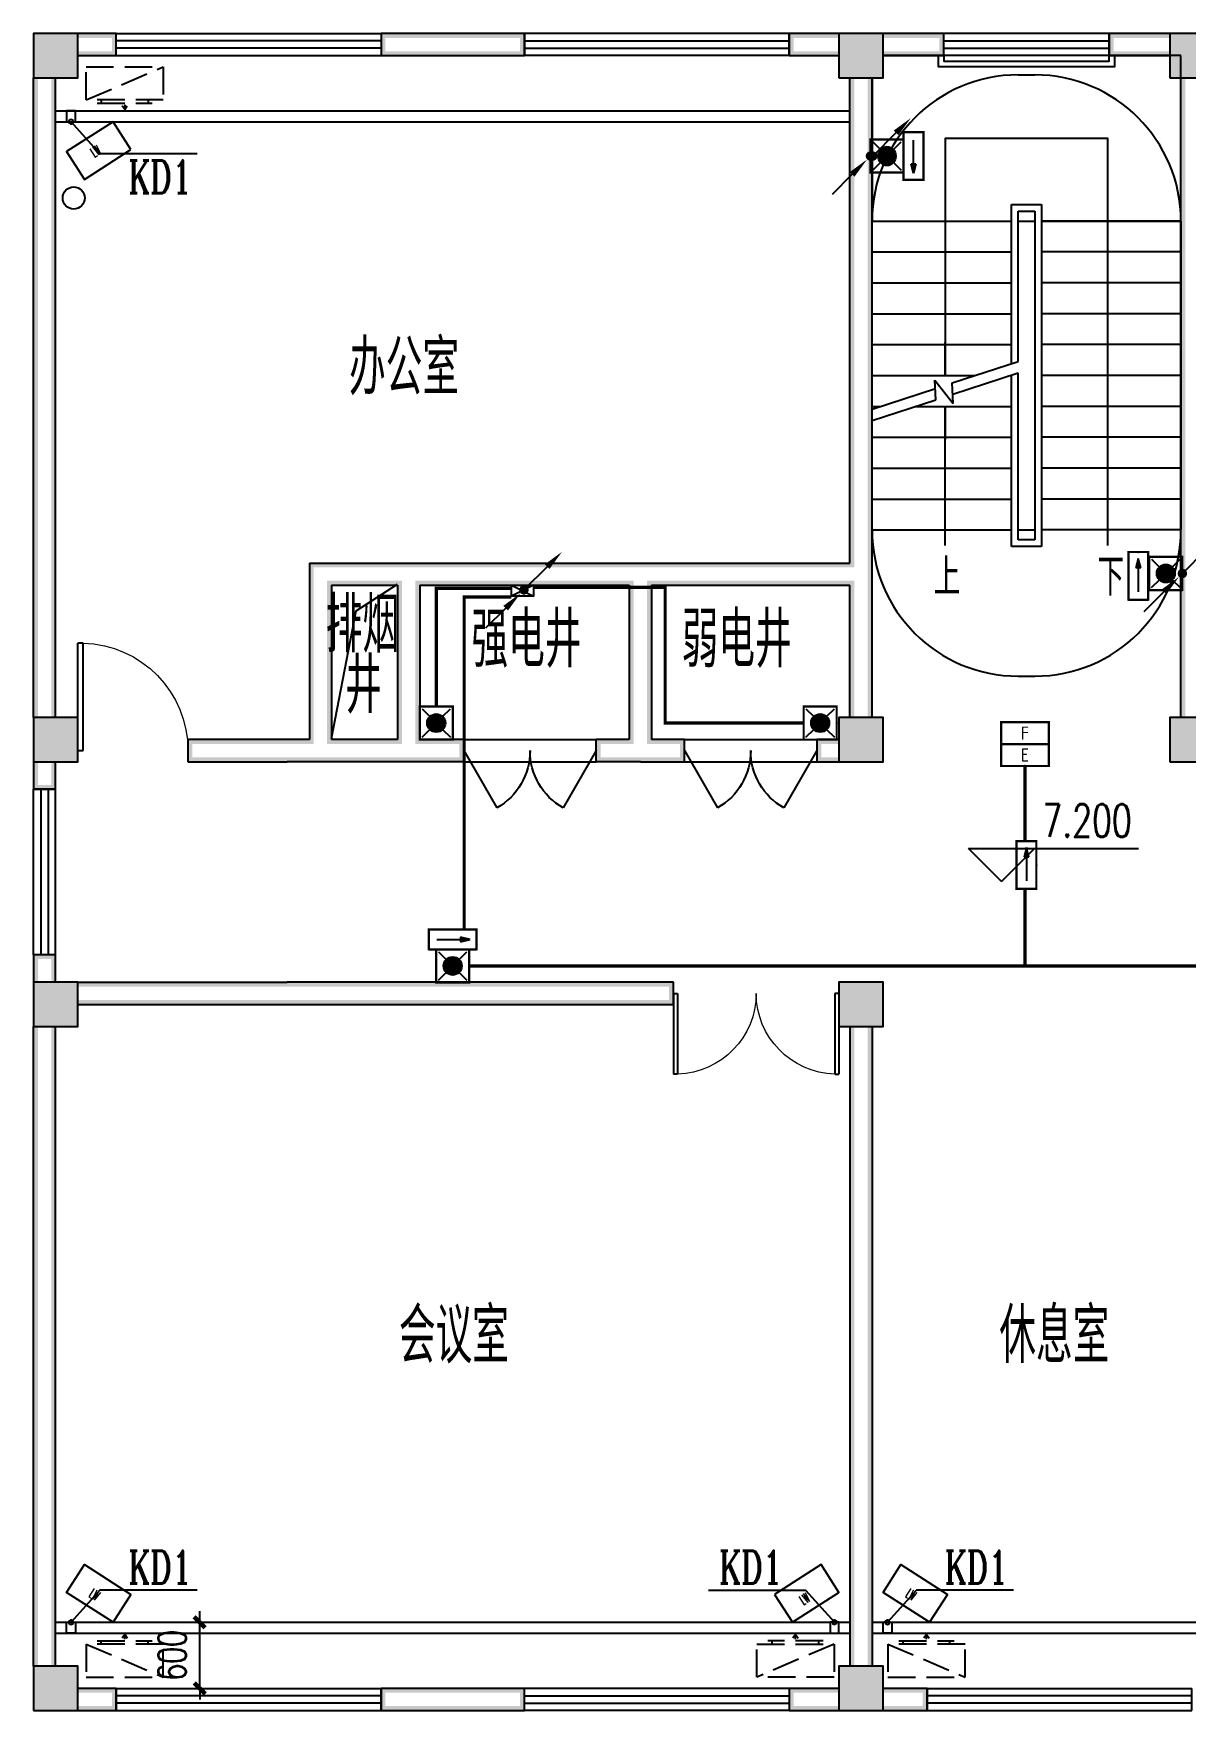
# Model space of a CAD drawing. Extents: x 6250600 to 6678662, y -692028 to -290561.
# Drawn here: x 6420957 to 6431398, y -496688 to -481488 of the extents above; entities that cross this region are included whole.
import ezdxf
from ezdxf.enums import TextEntityAlignment as Align

# ---------------------------------------------------------------- set-up
doc = ezdxf.new("R2010")
doc.units = 0
doc.header["$LTSCALE"] = 1000
doc.header["$MEASUREMENT"] = 0
doc.linetypes.add('DASH', pattern=[0.35, 0.25, -0.1])
doc.layers.get('0').update_dxf_attribs({"linetype": 'CONTINUOUS'})
doc.layers.get('Defpoints').update_dxf_attribs({"linetype": 'CONTINUOUS'})
for name, color, linetype in [('EQUIP-照明', 3, 'CONTINUOUS'), ('LWIRE', 4, 'CONTINUOUS'), ('PUB_HATCH', 8, 'CONTINUOUS'), ('WIRE-照明', 1, 'CONTINUOUS'), ('建筑底图', 251, 'CONTINUOUS')]:
    doc.layers.add(name, color=color, linetype=linetype)
doc.styles.add('_TCH_DIM', font='SIMPLEX', dxfattribs={"bigfont": 'GBCBIG'})
doc.styles.add('_TCH_DIM_T3_T3', font='SIMPLEX', dxfattribs={"width": 0.705882, "bigfont": 'GBCBIG'})
doc.styles.add('_TCH_LABEL', font='COMPLEX', dxfattribs={"bigfont": 'GBCBIG'})
doc.styles.add('_TEL_DIM', font='sceie.shx', dxfattribs={"width": 0.8, "height": 3.5, "bigfont": 'sceic.shx'})
doc.styles.add('DIM_FONT', font='SIMPLEX', dxfattribs={"width": 0.7, "bigfont": 'GBCBIG'})
doc.styles.add('schuco', font='sceie.shx', dxfattribs={"width": 0.7, "bigfont": 'sceic.shx'})
doc.styles.get("Standard").update_dxf_attribs({"font": 'GBENOR', "bigfont": 'GBCBIG'})
doc.dimstyles.new('_TCH_ARCH&&100$TCH&&100', dxfattribs={"dimtxt": 252.875, "dimasz": 100, "dimexe": 250, "dimexo": 300, "dimgap": 122.3125, "dimtad": 1, "dimdec": 0, "dimzin": 0, "dimdsep": 46, "dimtxsty": '_TCH_DIM_T3_T3', "dimblk": 'ARCHTICK', "dimcen": 0.09, "dimclrt": 7, "dimazin": 2, "dimtfac": 1, "dimtdec": 0, "dimtix": 1, "dimtmove": 2, "dimatfit": 3, "dimfxl": 0, "dimtolj": 1, "dimtzin": 0, "dimarcsym": 0})

# ---------------------------------------------------------------- blocks, each defined once
blk = doc.blocks.new('$equip$00002534')
for p, q in [((-0.72, 0.66), (-0.72, 0)), ((0.72, 0.66), (-0.72, 0.66)), ((0.72, 0), (0.72, 0.66)), ((-0.72, 0), (0.72, 0))]:
    blk.add_line(p, q)
at = {"const_width": 0.0667}
blk.add_lwpolyline([(-0.72, 0.66), (-0.72, 0), (0.72, 0), (0.72, 0.66), (-0.72, 0.66), (-0.72, 0)], dxfattribs=at)
for p in [(0, 0.66), (-0.72, 0.33), (0, 0), (0.72, 0.33)]:
    blk.add_point(p)
at = {"color": 7, "style": '_TEL_DIM'}
blk.add_attdef('$TEXT$', text='', height=0.4, dxfattribs=at).set_placement((0, 0.33), align=Align.MIDDLE_CENTER)
at = {"color": 7, "style": '_TEL_DIM', "flags": 1}
blk.add_attdef('A', text='', height=0.00002, dxfattribs=at).set_placement((0, 0), align=Align.MIDDLE_CENTER)
blk = doc.blocks.new('$equip$00002604')
blk.add_hatch(color=256).paths.add_polyline_path([(0.275, 0.5, 1), (-0.274, 0.5, 1)])
for p, q in [((-0.429, 0.929), (-0.194, 0.694)), ((0.194, 0.694), (0.429, 0.929)), ((-0.429, 0.071), (-0.194, 0.306)), ((0.194, 0.306), (0.429, 0.071))]:
    blk.add_line(p, q)
at = {"const_width": 0.0667}
blk.add_lwpolyline([(-0.5, 1), (-0.5, 0), (0.5, 0), (0.5, 1), (-0.5, 1), (-0.5, 0)], dxfattribs=at)
blk.add_lwpolyline([(-0.5, 1), (-0.5, 0), (0.5, 0), (0.5, 1)], close=True)
blk.add_circle((0, 0.5), 0.275)
for p in [(0, 1), (-0.5, 0.5), (0, 0), (0.5, 0.5)]:
    blk.add_point(p)
at = {"color": 7, "style": '_TEL_DIM', "flags": 1}
blk.add_attdef('A', text='', height=0.000025, dxfattribs=at).set_placement((0, 0), align=Align.MIDDLE_CENTER)
blk = doc.blocks.new('$equip$00002541')
blk.add_hatch(color=256).paths.add_polyline_path([(-0.24, 0.372), (-0.528, 0.3), (-0.24, 0.228)])
for p, q in [((-0.72, 0.6), (-0.72, 0)), ((0.72, 0.6), (-0.72, 0.6)), ((0.72, 0), (0.72, 0.6)), ((-0.72, 0), (0.72, 0)), ((-0.24, 0.372), (-0.528, 0.3)), ((-0.528, 0.3), (-0.24, 0.228)), ((-0.24, 0.372), (-0.24, 0.228))]:
    blk.add_line(p, q)
at = {"color": 7}
blk.add_line((-0.48, 0.3), (0.48, 0.3), dxfattribs=at)
at = {"const_width": 0.0667}
blk.add_lwpolyline([(-0.72, 0.6), (-0.72, 0), (0.72, 0), (0.72, 0.6), (-0.72, 0.6), (-0.72, 0)], dxfattribs=at)
for p in [(0, 0.6), (-0.72, 0.3), (0, 0), (0.72, 0.3)]:
    blk.add_point(p)
at = {"color": 7, "style": '_TEL_DIM', "flags": 1}
blk.add_attdef('A', text='', height=0.00002, dxfattribs=at).set_placement((0, 0), align=Align.MIDDLE_CENTER)
blk = doc.blocks.new('$equip$00002540')
blk.add_hatch(color=256).paths.add_polyline_path([(0.24, 0.372), (0.24, 0.228), (0.528, 0.3)])
for p, q in [((-0.72, 0.6), (-0.72, 0)), ((0.72, 0.6), (-0.72, 0.6)), ((0.72, 0), (0.72, 0.6)), ((-0.72, 0), (0.72, 0)), ((0.24, 0.372), (0.24, 0.228)), ((0.528, 0.3), (0.24, 0.372)), ((0.24, 0.228), (0.528, 0.3))]:
    blk.add_line(p, q)
at = {"color": 7}
blk.add_line((-0.48, 0.3), (0.48, 0.3), dxfattribs=at)
at = {"const_width": 0.0667}
blk.add_lwpolyline([(-0.72, 0.6), (-0.72, 0), (0.72, 0), (0.72, 0.6), (-0.72, 0.6), (-0.72, 0)], dxfattribs=at)
for p in [(0, 0.6), (-0.72, 0.3), (0, 0), (0.72, 0.3)]:
    blk.add_point(p)
at = {"color": 7, "style": '_TEL_DIM', "flags": 1}
blk.add_attdef('A', text='', height=0.00002, dxfattribs=at).set_placement((0, 0), align=Align.MIDDLE_CENTER)
blk = doc.blocks.new('$TelecSys$00000081')
for p, q in [((0.104, 0.104), (0.104, 0.104)), ((-0.104, -0.104), (-0.104, -0.104)), ((-1.15, -1.15), (-0.55, -0.55))]:
    blk.add_line(p, q)
at = {"const_width": 0.142}
blk.add_lwpolyline([(0.071, 0, 1), (-0.071, 0, 1)], format="xyb", close=True, dxfattribs=at)
blk.add_solid([(-0.62, -0.48), (-0.48, -0.62), (-0.1, -0.1)])
at = {"width": 0.8, "flags": 9}
blk.add_attdef('A', (0, 0), '', height=0.00002, rotation=180, dxfattribs=at)
blk = doc.blocks.new('$TelecSys$00000079')
for p, q in [((0.7, 0.7), (0, 0)), ((0.104, 0.104), (0.104, 0.104)), ((-0.104, -0.104), (-0.104, -0.104))]:
    blk.add_line(p, q)
at = {"const_width": 0.142}
blk.add_lwpolyline([(-0.071, 0, 1), (0.071, 0, 1)], format="xyb", close=True, dxfattribs=at)
blk.add_solid([(0.63, 0.77), (0.77, 0.63), (1.15, 1.15)])
at = {"width": 0.8, "flags": 9}
blk.add_attdef('A', (0, 0), '', height=0.00002, dxfattribs=at)
blk = doc.blocks.new('A$C2E081725')
at = {"linetype": 'DASH'}
for p, q in [((700, 94), (0, 394)), ((600, 64), (100, 64)), ((138, 94), (138, 64)), ((350, 8), (327, 39)), ((350, 49), (350, 0)), ((350, 8), (373, 39)), ((563, 94), (563, 64))]:
    blk.add_line(p, q, dxfattribs=at)
blk.add_lwpolyline([(0, 394), (0, 94), (700, 94), (700, 394)], close=True, dxfattribs=at)
blk = doc.blocks.new('_ArchTick')
at = {"color": 0, "linetype": 'ByBlock', "const_width": 0.4}
blk.add_lwpolyline([(-0.5, -0.5), (0.5, 0.5)], dxfattribs=at)
blk = doc.blocks.new('*D399')
at = {"layer": 'Defpoints', "color": 0, "transparency": 16777216}
for p in [(6422191, -495888), (6422463, -495888), (6422191, -496488)]:
    blk.add_point(p, dxfattribs=at)
at = {"layer": '建筑底图', "color": 0, "lineweight": -2, "transparency": 16777216}
for p, q in [((6422463, -495888), (6422463, -495788)), ((6422463, -496488), (6422463, -495888)), ((6422491, -495888), (6422713, -495888)), ((6422463, -496488), (6422463, -496588)), ((6422491, -496488), (6422713, -496488))]:
    blk.add_line(p, q, dxfattribs=at)
at = {"layer": '建筑底图', "color": 0, "lineweight": -2, "transparency": 16777216, "xscale": 100, "yscale": 100, "zscale": 100}
for p, rotation in [((6422463, -495888), 270), ((6422463, -496488), 90)]:
    blk.add_blockref('_ArchTick', p, dxfattribs=dict(at, rotation=rotation))
at = {"layer": '建筑底图', "color": 7, "transparency": 16777216, "insert": (6422214, -496188), "char_height": 252.9, "attachment_point": 5, "rotation": 90, "style": '_TCH_DIM_T3_T3'}
blk.add_mtext('\\A1;600', dxfattribs=at)
blk = doc.blocks.new('$TCHSYS$WIN2D')
for p, q in [((-0.5, 0.5), (0.5, 0.5)), ((-0.5, 0.5), (-0.5, -0.5)), ((0.5, 0.5), (0.5, -0.5)), ((0.5, 0.167), (-0.5, 0.167)), ((0.5, -0.167), (-0.5, -0.167)), ((-0.5, -0.5), (0.5, -0.5))]:
    blk.add_line(p, q)
blk = doc.blocks.new('_FZH')
blk.add_lwpolyline([(-0.5, -0.5), (0.5, -0.5), (0.5, 0.5), (-0.5, 0.5)], close=True)
at = {"layer": 'PUB_HATCH'}
blk.add_solid([(-0.5, -0.5), (0.5, -0.5), (-0.5, 0.5), (0.5, 0.5)], dxfattribs=at)
blk = doc.blocks.new('$WINLIB2D$00000001')
at = {"color": 0}
for points in [[(-0.5, 0.5), (-0.5, -0.5)], [(-0.5, 0.5), (0.5, 0.5)], [(0.5, -0.5), (0.5, 0.5)], [(0.5, 0.1667), (-0.5, 0.1667)], [(0.5, -0.1667), (-0.5, -0.1667)], [(-0.5, -0.5), (0.5, -0.5)]]:
    blk.add_lwpolyline(points, dxfattribs=at)
blk = doc.blocks.new('$DorLib2D$00000231')
at = {"color": 0}
for p, q in [((-0.5, 0), (-0.25, 0.433)), ((0.5, 0), (0.25, 0.433))]:
    blk.add_line(p, q, dxfattribs=at)
for centre, start, end in [((-0.5, 0), 0, 60), ((0.5, 0), 120, 180)]:
    blk.add_arc(centre, 0.5, start, end, dxfattribs=at)
blk = doc.blocks.new('$DorLib2D$00000002')
for p, q in [((-0.5, 0), (-0.5, 0.4875)), ((-0.475, 0.4875), (-0.5, 0.4875)), ((-0.475, 0), (-0.475, 0.4875)), ((0.475, 0), (0.475, 0.4875)), ((0.475, 0.4875), (0.5, 0.4875)), ((0.5, 0), (0.5, 0.4875)), ((-0.5, 0), (-0.475, 0)), ((0.5, 0), (0.475, 0))]:
    blk.add_line(p, q)
at = {"lineweight": 13}
for centre, start, end in [((-0.4875, 0), 0, 88.53072), ((0.4875, 0), 91.46928, 180)]:
    blk.add_arc(centre, 0.4875, start, end, dxfattribs=at)
blk = doc.blocks.new('$DorLib2D$00000001')
for p, q in [((0.45, 0.975), (0.5, 0.975)), ((0.45, 0), (0.45, 0.975)), ((0.5, 0), (0.5, 0.975)), ((0.5, 0), (0.45, 0))]:
    blk.add_line(p, q)
at = {"lineweight": 13}
blk.add_arc((0.475, 0), 0.975, 91.4693, 180, dxfattribs=at)

msp = doc.modelspace()

# ---------------------------------------------------------------- hatches: boundary and pattern name
at = {"layer": '建筑底图'}
for points in [[(6421357.2, -481487.6), (6420957.2, -481487.6), (6420997.2, -481527.6), (6421317.2, -481527.6)], [(6420957.2, -481487.6), (6420957.2, -481887.6), (6420997.2, -481847.6), (6420997.2, -481527.6)], [(6421357.2, -481887.6), (6421357.2, -481487.6), (6421317.2, -481527.6), (6421317.2, -481847.6)], [(6421357.2, -481487.6), (6421357.2, -481527.6), (6421667.2, -481527.6), (6421707.2, -481487.6)], [(6421707.2, -481687.6), (6421707.2, -481487.6), (6421667.2, -481527.6), (6421667.2, -481647.6)], [(6425407.2, -481487.6), (6424107.2, -481487.6), (6424147.2, -481527.6), (6425367.2, -481527.6)], [(6424107.2, -481487.6), (6424107.2, -481687.6), (6424147.2, -481647.6), (6424147.2, -481527.6)], [(6425407.2, -481687.6), (6425407.2, -481487.6), (6425367.2, -481527.6), (6425367.2, -481647.6)], [(6428257.2, -481527.6), (6428257.2, -481487.6), (6427807.2, -481487.6), (6427847.2, -481527.6)], [(6427807.2, -481487.6), (6427807.2, -481687.6), (6427847.2, -481647.6), (6427847.2, -481527.6)], [(6428657.2, -481487.6), (6428257.2, -481487.6), (6428297.2, -481527.6), (6428617.2, -481527.6)], [(6428257.2, -481487.6), (6428257.2, -481887.6), (6428297.2, -481847.6), (6428297.2, -481527.6)], [(6428657.2, -481887.6), (6428657.2, -481487.6), (6428617.2, -481527.6), (6428617.2, -481847.6)], [(6428657.2, -481487.6), (6428657.2, -481527.6), (6429167.2, -481527.6), (6429207.2, -481487.6)], [(6429207.2, -481687.6), (6429207.2, -481487.6), (6429167.2, -481527.6), (6429167.2, -481647.6)], [(6431257.2, -481527.6), (6431257.2, -481487.6), (6430707.2, -481487.6), (6430747.2, -481527.6)], [(6430707.2, -481487.6), (6430707.2, -481687.6), (6430747.2, -481647.6), (6430747.2, -481527.6)], [(6431657.2, -481487.6), (6431257.2, -481487.6), (6431297.2, -481527.6), (6431617.2, -481527.6)], [(6431257.2, -481487.6), (6431257.2, -481887.6), (6431297.2, -481847.6), (6431297.2, -481527.6)], [(6421357.2, -481647.6), (6421357.2, -481687.6), (6421707.2, -481687.6), (6421667.2, -481647.6)], [(6424107.2, -481687.6), (6425407.2, -481687.6), (6425367.2, -481647.6), (6424147.2, -481647.6)], [(6428257.2, -481687.6), (6428257.2, -481647.6), (6427847.2, -481647.6), (6427807.2, -481687.6)], [(6428657.2, -481647.6), (6428657.2, -481687.6), (6429207.2, -481687.6), (6429167.2, -481647.6)], [(6431257.2, -481687.6), (6431257.2, -481647.6), (6430747.2, -481647.6), (6430707.2, -481687.6)], [(6420957.2, -481887.6), (6421357.2, -481887.6), (6421317.2, -481847.6), (6420997.2, -481847.6)], [(6420997.2, -481887.6), (6420957.2, -481887.6), (6420957.2, -487687.6), (6420997.2, -487687.6)], [(6421157.2, -481887.6), (6421117.2, -481887.6), (6421117.2, -487687.6), (6421157.2, -487687.6)], [(6428257.2, -481887.6), (6428657.2, -481887.6), (6428617.2, -481847.6), (6428297.2, -481847.6)], [(6428397.2, -481887.6), (6428357.2, -481887.6), (6428357.2, -486287.5), (6428397.2, -486327.5)], [(6428557.2, -481887.6), (6428517.2, -481887.6), (6428517.2, -486387.5), (6428557.2, -486387.5)], [(6431257.2, -481887.6), (6431657.2, -481887.6), (6431617.2, -481847.6), (6431297.2, -481847.6)], [(6431397.2, -481887.6), (6431357.2, -481887.6), (6431357.2, -485287.6), (6431397.2, -485287.6)], [(6431357.2, -487687.6), (6431397.2, -487687.6), (6431397.2, -485287.6), (6431357.2, -485287.6)], [(6423457.2, -486287.5), (6423457.2, -487887.6), (6423497.2, -487927.6), (6423497.2, -486327.5)], [(6423457.2, -486287.5), (6424357.2, -486287.5), (6424357.2, -486327.5), (6423497.2, -486327.5)], [(6424357.2, -486287.5), (6426457.2, -486287.5), (6426457.2, -486327.5), (6424357.2, -486327.5)], [(6426457.2, -486287.5), (6428357.2, -486287.5), (6428397.2, -486327.5), (6426457.2, -486327.5)], [(6428517.2, -487687.6), (6428557.2, -487687.6), (6428557.2, -486387.5), (6428517.2, -486387.5)], [(6423657.2, -486487.5), (6423657.2, -487887.6), (6423617.2, -487927.6), (6423617.2, -486447.5)], [(6423657.2, -486487.5), (6424257.2, -486487.5), (6424297.2, -486447.5), (6423617.2, -486447.5)], [(6424257.2, -486487.5), (6424257.2, -487887.6), (6424297.2, -487927.6), (6424297.2, -486447.5)], [(6424457.2, -486487.5), (6426357.2, -486487.5), (6426397.2, -486447.5), (6424417.2, -486447.5)], [(6424457.2, -486487.5), (6424457.2, -487887.6), (6424417.2, -487927.6), (6424417.2, -486447.5)], [(6426357.2, -486487.5), (6426357.2, -487887.6), (6426397.2, -487927.6), (6426397.2, -486447.5)], [(6426557.2, -486487.5), (6428357.2, -486487.5), (6428397.2, -486447.5), (6426517.2, -486447.5)], [(6426557.2, -486487.5), (6426557.2, -487887.6), (6426517.2, -487927.6), (6426517.2, -486447.5)], [(6428357.2, -487687.6), (6428397.2, -487687.6), (6428397.2, -486447.5), (6428357.2, -486487.5)], [(6421357.2, -487687.6), (6420957.2, -487687.6), (6420997.2, -487727.6), (6421317.2, -487727.6)], [(6420957.2, -487687.6), (6420957.2, -488087.6), (6420997.2, -488047.6), (6420997.2, -487727.6)], [(6421357.2, -488087.6), (6421357.2, -487687.6), (6421317.2, -487727.6), (6421317.2, -488047.6)], [(6428657.2, -487687.6), (6428257.2, -487687.6), (6428297.2, -487727.6), (6428617.2, -487727.6)], [(6428257.2, -487687.6), (6428257.2, -488087.6), (6428297.2, -488047.6), (6428297.2, -487727.6)], [(6428657.2, -488087.6), (6428657.2, -487687.6), (6428617.2, -487727.6), (6428617.2, -488047.6)], [(6431657.2, -487687.6), (6431257.2, -487687.6), (6431297.2, -487727.6), (6431617.2, -487727.6)], [(6431257.2, -487687.6), (6431257.2, -488087.6), (6431297.2, -488047.6), (6431297.2, -487727.6)], [(6423257.2, -487887.6), (6422357.2, -487887.6), (6422397.2, -487927.6), (6423257.2, -487927.6)], [(6422357.2, -487887.6), (6422357.2, -488087.6), (6422397.2, -488047.6), (6422397.2, -487927.6)], [(6423457.2, -487887.6), (6423257.2, -487887.6), (6423257.2, -487927.6), (6423497.2, -487927.6)], [(6424257.2, -487887.6), (6423657.2, -487887.6), (6423617.2, -487927.6), (6424297.2, -487927.6)], [(6424857.3, -487887.6), (6424457.2, -487887.6), (6424417.2, -487927.6), (6424857.3, -487927.6)], [(6424857.3, -488087.6), (6424857.3, -487887.6), (6424817.3, -487887.6), (6424817.3, -488087.6)], [(6426357.2, -487887.6), (6426057.3, -487887.6), (6426057.3, -487927.6), (6426397.2, -487927.6)], [(6426057.3, -488087.6), (6426057.3, -487887.6), (6426097.3, -487887.6), (6426097.3, -488087.6)], [(6426857.3, -487887.6), (6426557.2, -487887.6), (6426517.2, -487927.6), (6426817.3, -487927.6)], [(6426857.3, -488087.6), (6426857.3, -487887.6), (6426817.3, -487927.6), (6426817.3, -488047.6)], [(6428257.2, -487927.6), (6428257.2, -487887.6), (6428057.3, -487887.6), (6428097.3, -487927.6)], [(6428057.3, -487887.6), (6428057.3, -488087.6), (6428097.3, -488047.6), (6428097.3, -487927.6)], [(6420957.2, -488087.6), (6421357.2, -488087.6), (6421317.2, -488047.6), (6420997.2, -488047.6)], [(6422357.2, -488087.6), (6423257.2, -488087.6), (6423257.2, -488047.6), (6422397.2, -488047.6)], [(6423557.2, -488087.6), (6423257.2, -488087.6), (6423257.2, -488047.6), (6423557.2, -488047.6)], [(6424357.2, -488087.6), (6423557.2, -488087.6), (6423557.2, -488047.6), (6424357.2, -488047.6)], [(6424857.3, -488087.6), (6424357.2, -488087.6), (6424357.2, -488047.6), (6424857.3, -488047.6)], [(6426457.2, -488087.6), (6426057.3, -488087.6), (6426057.3, -488047.6), (6426457.2, -488047.6)], [(6426457.2, -488087.6), (6426857.3, -488087.6), (6426817.3, -488047.6), (6426457.2, -488047.6)], [(6428257.2, -488087.6), (6428257.2, -488047.6), (6428097.3, -488047.6), (6428057.3, -488087.6)], [(6428257.2, -488087.6), (6428657.2, -488087.6), (6428617.2, -488047.6), (6428297.2, -488047.6)], [(6431257.2, -488087.6), (6431657.2, -488087.6), (6431617.2, -488047.6), (6431297.2, -488047.6)], [(6420997.2, -488087.6), (6420957.2, -488087.6), (6420957.2, -488337.6), (6420997.2, -488297.6)], [(6421157.2, -488087.6), (6421117.2, -488087.6), (6421117.2, -488297.6), (6421157.2, -488337.6)], [(6420957.2, -488337.6), (6421157.2, -488337.6), (6421117.2, -488297.6), (6420997.2, -488297.6)], [(6421157.2, -489837.6), (6420957.2, -489837.6), (6420997.2, -489877.6), (6421117.2, -489877.6)], [(6420957.2, -490087.6), (6420997.2, -490087.6), (6420997.2, -489877.6), (6420957.2, -489837.6)], [(6421117.2, -490087.6), (6421157.2, -490087.6), (6421157.2, -489837.6), (6421117.2, -489877.6)], [(6421357.2, -490087.6), (6420957.2, -490087.6), (6420997.2, -490127.6), (6421317.2, -490127.6)], [(6420957.2, -490087.6), (6420957.2, -490487.6), (6420997.2, -490447.6), (6420997.2, -490127.6)], [(6421357.2, -490487.6), (6421357.2, -490087.6), (6421317.2, -490127.6), (6421317.2, -490447.6)], [(6421357.2, -490087.6), (6421357.2, -490127.6), (6423257.2, -490127.6), (6423257.2, -490087.6)], [(6426757.2, -490087.6), (6423257.2, -490087.6), (6423257.2, -490127.6), (6426717.2, -490127.6)], [(6426757.2, -490287.6), (6426757.2, -490087.6), (6426717.2, -490127.6), (6426717.2, -490247.6)], [(6428657.2, -490087.6), (6428257.2, -490087.6), (6428297.2, -490127.6), (6428617.2, -490127.6)], [(6428257.2, -490087.6), (6428257.2, -490487.6), (6428297.2, -490447.6), (6428297.2, -490127.6)], [(6428657.2, -490487.6), (6428657.2, -490087.6), (6428617.2, -490127.6), (6428617.2, -490447.6)], [(6421357.2, -490247.6), (6421357.2, -490287.6), (6423257.2, -490287.6), (6423257.2, -490247.6)], [(6423257.2, -490287.6), (6426757.2, -490287.6), (6426717.2, -490247.6), (6423257.2, -490247.6)], [(6420957.2, -490487.6), (6421357.2, -490487.6), (6421317.2, -490447.6), (6420997.2, -490447.6)], [(6420997.2, -490487.6), (6420957.2, -490487.6), (6420957.2, -496287.6), (6420997.2, -496287.6)], [(6421157.2, -490487.6), (6421117.2, -490487.6), (6421117.2, -496287.6), (6421157.2, -496287.6)], [(6428257.2, -490487.6), (6428657.2, -490487.6), (6428617.2, -490447.6), (6428297.2, -490447.6)], [(6428357.2, -496287.6), (6428397.2, -496287.6), (6428397.2, -490487.6), (6428357.2, -490487.6)], [(6428517.2, -496287.6), (6428557.2, -496287.6), (6428557.2, -490487.6), (6428517.2, -490487.6)], [(6421357.2, -496287.6), (6420957.2, -496287.6), (6420997.2, -496327.6), (6421317.2, -496327.6)], [(6420957.2, -496287.6), (6420957.2, -496687.6), (6420997.2, -496647.6), (6420997.2, -496327.6)], [(6421357.2, -496687.6), (6421357.2, -496287.6), (6421317.2, -496327.6), (6421317.2, -496647.6)], [(6428657.2, -496287.6), (6428257.2, -496287.6), (6428297.2, -496327.6), (6428617.2, -496327.6)], [(6428257.2, -496287.6), (6428257.2, -496687.6), (6428297.2, -496647.6), (6428297.2, -496327.6)], [(6428657.2, -496687.6), (6428657.2, -496287.6), (6428617.2, -496327.6), (6428617.2, -496647.6)], [(6421357.2, -496487.6), (6421357.2, -496527.6), (6421667.2, -496527.6), (6421707.2, -496487.6)], [(6421707.2, -496687.6), (6421707.2, -496487.6), (6421667.2, -496527.6), (6421667.2, -496647.6)], [(6424757.2, -496487.6), (6424107.2, -496487.6), (6424147.2, -496527.6), (6424757.2, -496527.6)], [(6424107.2, -496487.6), (6424107.2, -496687.6), (6424147.2, -496647.6), (6424147.2, -496527.6)], [(6425407.2, -496487.6), (6424757.2, -496487.6), (6424757.2, -496527.6), (6425367.2, -496527.6)], [(6425407.2, -496687.6), (6425407.2, -496487.6), (6425367.2, -496527.6), (6425367.2, -496647.6)], [(6428257.2, -496527.6), (6428257.2, -496487.6), (6427807.2, -496487.6), (6427847.2, -496527.6)], [(6427807.2, -496487.6), (6427807.2, -496687.6), (6427847.2, -496647.6), (6427847.2, -496527.6)], [(6428657.2, -496487.6), (6428657.2, -496527.6), (6429017.2, -496527.6), (6429057.2, -496487.6)], [(6429057.2, -496687.6), (6429057.2, -496487.6), (6429017.2, -496527.6), (6429017.2, -496647.6)], [(6420957.2, -496687.6), (6421357.2, -496687.6), (6421317.2, -496647.6), (6420997.2, -496647.6)], [(6421357.2, -496647.6), (6421357.2, -496687.6), (6421707.2, -496687.6), (6421667.2, -496647.6)], [(6424107.2, -496687.6), (6424757.2, -496687.6), (6424757.2, -496647.6), (6424147.2, -496647.6)], [(6424757.2, -496687.6), (6425407.2, -496687.6), (6425367.2, -496647.6), (6424757.2, -496647.6)], [(6428257.2, -496687.6), (6428257.2, -496647.6), (6427847.2, -496647.6), (6427807.2, -496687.6)], [(6428257.2, -496687.6), (6428657.2, -496687.6), (6428617.2, -496647.6), (6428297.2, -496647.6)], [(6428657.2, -496647.6), (6428657.2, -496687.6), (6429057.2, -496687.6), (6429017.2, -496647.6)]]:
    msp.add_hatch(color=256, dxfattribs=at).paths.add_polyline_path(points)

# ---------------------------------------------------------------- linework, layer by layer
at = {"color": 2}
for p, q in [((6425288.3, -486487.5), (6425488.3, -486587.5)), ((6425488.3, -486487.5), (6425288.3, -486587.5))]:
    msp.add_line(p, q, dxfattribs=at)
msp.add_lwpolyline([(6425288.3, -486587.5), (6425288.3, -486487.5), (6425488.3, -486487.5), (6425488.3, -486587.5)], close=True, dxfattribs=at)
at = {"layer": 'WIRE-照明', "color": 1, "linetype": 'DASH', "const_width": 30}
for points in [[(6425288.3, -486516.1), (6424607.2, -486516.1), (6424607.2, -487587.6)], [(6427937.2, -487737.6), (6426682.2, -487737.6), (6426682.2, -486506.8), (6425488.3, -486506.8)], [(6425288.3, -486594.8), (6424860.3, -486594.8), (6424860.3, -489608.9)], [(6429943.3, -488808.8), (6429943.3, -488126.4)], [(6429943.3, -489938.9), (6429943.3, -489240.8)], [(6424906.4, -489938.9), (6433965.4, -489938.9)]]:
    msp.add_lwpolyline(points, dxfattribs=at)
at = {"layer": '建筑底图'}
for p, q in [((6421707.2, -481487.6), (6421357.2, -481487.6)), ((6421707.2, -481687.6), (6421707.2, -481487.6)), ((6425407.2, -481487.6), (6424107.2, -481487.6)), ((6424107.2, -481487.6), (6424107.2, -481687.6)), ((6425407.2, -481687.6), (6425407.2, -481487.6)), ((6428257.2, -481487.6), (6427807.2, -481487.6)), ((6427807.2, -481487.6), (6427807.2, -481687.6)), ((6429207.2, -481487.6), (6428657.2, -481487.6)), ((6429207.2, -481687.6), (6429207.2, -481487.6)), ((6431257.2, -481487.6), (6430707.2, -481487.6)), ((6430707.2, -481487.6), (6430707.2, -481687.6)), ((6421357.2, -481687.6), (6421707.2, -481687.6)), ((6424107.2, -481687.6), (6425407.2, -481687.6)), ((6427807.2, -481687.6), (6428257.2, -481687.6)), ((6431357.2, -481687.6), (6428657.2, -481687.6)), ((6428657.2, -481687.6), (6429207.2, -481687.6)), ((6431257.2, -481687.6), (6428657.2, -481687.6)), ((6430707.2, -481687.6), (6431257.2, -481687.6)), ((6431357.2, -483087.6), (6431357.2, -481687.6)), ((6420957.2, -487687.6), (6420957.2, -481887.6)), ((6421157.2, -487687.6), (6421157.2, -481887.6)), ((6428357.2, -486287.5), (6428357.2, -481887.6)), ((6428557.2, -481887.6), (6428557.2, -483087.6)), ((6428557.2, -486387.5), (6428557.2, -481887.6)), ((6428557.2, -481887.6), (6428557.2, -483187.6)), ((6429882.2, -481862.6), (6430032.2, -481862.6)), ((6431357.2, -485287.6), (6431357.2, -481887.6)), ((6431357.2, -483187.6), (6431357.2, -481887.6)), ((6421157.2, -482187.6), (6428357.2, -482187.6)), ((6421157.2, -482187.6), (6428357.2, -482187.6)), ((6421157.2, -482287.6), (6428357.2, -482287.6)), ((6421157.2, -482287.6), (6428357.2, -482287.6)), ((6429822.2, -484478.7), (6429822.2, -483037.6)), ((6429822.2, -483037.6), (6430092.2, -483037.6)), ((6430092.2, -483037.6), (6430092.2, -486137.6)), ((6428557.2, -484890.9), (6428557.2, -483187.6)), ((6428557.2, -483187.6), (6429822.2, -483187.6)), ((6428557.2, -483187.6), (6429822.2, -483187.6)), ((6429882.2, -484459.1), (6429882.2, -483097.6)), ((6429882.2, -483097.6), (6430032.2, -483097.6)), ((6429882.2, -484459.1), (6429882.2, -483187.6)), ((6429882.2, -483187.6), (6430032.2, -483187.6)), ((6430032.2, -483097.6), (6430032.2, -486077.6)), ((6430032.2, -483187.6), (6430032.2, -485987.6)), ((6431357.2, -483187.6), (6430092.2, -483187.6)), ((6430092.2, -483187.6), (6431357.2, -483187.6)), ((6431357.2, -483187.6), (6431357.2, -485987.6)), ((6428557.2, -483467.6), (6429822.2, -483467.6)), ((6431357.2, -483467.6), (6430092.2, -483467.6)), ((6428557.2, -483747.6), (6429822.2, -483747.6)), ((6431357.2, -483747.6), (6430092.2, -483747.6)), ((6428557.2, -484027.6), (6429822.2, -484027.6)), ((6431357.2, -484027.6), (6430092.2, -484027.6)), ((6428557.2, -484307.6), (6429822.2, -484307.6)), ((6431357.2, -484307.6), (6430092.2, -484307.6)), ((6429283.4, -484654.3), (6429882.2, -484459.1)), ((6429288.9, -484757.6), (6429882.2, -484564.3)), ((6429882.2, -485987.6), (6429882.2, -484564.3)), ((6429882.2, -486077.6), (6429882.2, -484564.3)), ((6428557.2, -484587.6), (6429487.9, -484587.6)), ((6428557.2, -484890.9), (6429131.5, -484703.7)), ((6428557.2, -485427.6), (6428557.2, -484705)), ((6429137, -484807.1), (6429127.5, -484628.9)), ((6429127.5, -484628.9), (6429293.3, -484840.8)), ((6429293.3, -484840.8), (6429283.4, -484654.3)), ((6429810.6, -484587.6), (6429822.2, -484587.6)), ((6429822.2, -486137.6), (6429822.2, -484583.8)), ((6431357.2, -484587.6), (6430092.2, -484587.6)), ((6428557.2, -484996.1), (6429137, -484807.1)), ((6428557.2, -484867.6), (6428628.7, -484867.6)), ((6428951.5, -484867.6), (6429822.2, -484867.6)), ((6431357.2, -484867.6), (6430092.2, -484867.6)), ((6428557.2, -485987.6), (6428557.2, -484996.1)), ((6428557.2, -485147.6), (6429822.2, -485147.6)), ((6431357.2, -485147.6), (6430092.2, -485147.6)), ((6431357.2, -487687.6), (6431357.2, -485287.6)), ((6428557.2, -485427.6), (6429822.2, -485427.6)), ((6431357.2, -485427.6), (6430092.2, -485427.6)), ((6428557.2, -485707.6), (6429822.2, -485707.6)), ((6431357.2, -485707.6), (6430092.2, -485707.6)), ((6428557.2, -485987.6), (6429822.2, -485987.6)), ((6429882.2, -485987.6), (6430032.2, -485987.6)), ((6430032.2, -486077.6), (6429882.2, -486077.6)), ((6431357.2, -485987.6), (6430092.2, -485987.6)), ((6430092.2, -486137.6), (6429822.2, -486137.6)), ((6423457.2, -486287.5), (6423457.2, -487887.6)), ((6423457.2, -486287.5), (6424357.2, -486287.5)), ((6424357.2, -486287.5), (6426457.2, -486287.5)), ((6426457.2, -486287.5), (6428357.2, -486287.5)), ((6428557.2, -487687.6), (6428557.2, -486387.5)), ((6423657.2, -486487.5), (6423657.2, -487887.6)), ((6423657.2, -486487.5), (6424257.2, -486487.5)), ((6424257.2, -486487.5), (6424257.2, -487887.6)), ((6424457.2, -486487.5), (6426357.2, -486487.5)), ((6424457.2, -486487.5), (6424457.2, -487887.6)), ((6426357.2, -486487.5), (6426357.2, -487887.6)), ((6426557.2, -486487.5), (6428357.2, -486487.5)), ((6426557.2, -486487.5), (6426557.2, -487887.6)), ((6428357.2, -487687.6), (6428357.2, -486487.5)), ((6429882.2, -487312.6), (6430032.2, -487312.6)), ((6423257.2, -487887.6), (6422357.2, -487887.6)), ((6422357.2, -487887.6), (6422357.2, -488087.6)), ((6423457.2, -487887.6), (6423257.2, -487887.6)), ((6424257.2, -487887.6), (6423657.2, -487887.6)), ((6424857.3, -487887.6), (6424457.2, -487887.6)), ((6424857.3, -487887.6), (6426057.3, -487887.6)), ((6424857.3, -488087.6), (6424857.3, -487887.6)), ((6426357.2, -487887.6), (6426057.3, -487887.6)), ((6426057.3, -488087.6), (6426057.3, -487887.6)), ((6426857.3, -487887.6), (6426557.2, -487887.6)), ((6426857.3, -487887.6), (6428057.3, -487887.6)), ((6426857.3, -488087.6), (6426857.3, -487887.6)), ((6428257.2, -487887.6), (6428057.3, -487887.6)), ((6428057.3, -487887.6), (6428057.3, -488087.6)), ((6420957.2, -488087.6), (6420957.2, -488337.6)), ((6421157.2, -488337.6), (6421157.2, -488087.6)), ((6422357.2, -488087.6), (6423257.2, -488087.6)), ((6423557.2, -488087.6), (6423257.2, -488087.6)), ((6424357.2, -488087.6), (6423557.2, -488087.6)), ((6424857.3, -488087.6), (6424357.2, -488087.6)), ((6424857.3, -488087.6), (6426057.3, -488087.6)), ((6426457.2, -488087.6), (6426057.3, -488087.6)), ((6426457.2, -488087.6), (6426857.3, -488087.6)), ((6426857.3, -488087.6), (6428057.3, -488087.6)), ((6428057.3, -488087.6), (6428257.2, -488087.6)), ((6420957.2, -488337.6), (6421157.2, -488337.6)), ((6429731, -489174.8), (6429431, -488874.8)), ((6429431, -488874.8), (6430971.3, -488874.8)), ((6429731, -489174.8), (6430031, -488874.8)), ((6421157.2, -489837.6), (6420957.2, -489837.6)), ((6420957.2, -489837.6), (6420957.2, -490087.6)), ((6421157.2, -490087.6), (6421157.2, -489837.6)), ((6421357.2, -490087.6), (6423257.2, -490087.6)), ((6426757.2, -490087.6), (6423257.2, -490087.6)), ((6426757.2, -490287.6), (6426757.2, -490087.6)), ((6421357.2, -490287.6), (6423257.2, -490287.6)), ((6423257.2, -490287.6), (6426757.2, -490287.6)), ((6420957.2, -496287.6), (6420957.2, -490487.6)), ((6421157.2, -496287.6), (6421157.2, -490487.6)), ((6428357.2, -490487.6), (6428357.2, -496287.6)), ((6428557.2, -490487.6), (6428557.2, -496287.6)), ((6421157.2, -495887.6), (6424657.2, -495887.6)), ((6424657.2, -495887.6), (6428357.2, -495887.6)), ((6428557.2, -495887.6), (6431957.2, -495887.6)), ((6421157.2, -495987.6), (6424657.2, -495987.6)), ((6424657.2, -495987.6), (6428357.2, -495987.6)), ((6428557.2, -495987.6), (6431957.2, -495987.6)), ((6421707.2, -496487.6), (6421357.2, -496487.6)), ((6421707.2, -496687.6), (6421707.2, -496487.6)), ((6424757.2, -496487.6), (6424107.2, -496487.6)), ((6424107.2, -496487.6), (6424107.2, -496687.6)), ((6425407.2, -496487.6), (6424757.2, -496487.6)), ((6425407.2, -496687.6), (6425407.2, -496487.6)), ((6428257.2, -496487.6), (6427807.2, -496487.6)), ((6427807.2, -496487.6), (6427807.2, -496687.6)), ((6429057.2, -496487.6), (6428657.2, -496487.6)), ((6429057.2, -496687.6), (6429057.2, -496487.6)), ((6421357.2, -496687.6), (6421707.2, -496687.6)), ((6424107.2, -496687.6), (6424757.2, -496687.6)), ((6424757.2, -496687.6), (6425407.2, -496687.6)), ((6427807.2, -496687.6), (6428257.2, -496687.6)), ((6428657.2, -496687.6), (6429057.2, -496687.6))]:
    msp.add_line(p, q, dxfattribs=at)
for points in [[(6429157.2, -481687.6), (6429157.2, -481787.6), (6430757.2, -481787.6), (6430757.2, -481687.6)], [(6429207.2, -481687.6), (6429207.2, -481737.6), (6430707.2, -481737.6), (6430707.2, -481687.6)], [(6422439.8, -482577.5), (6421558.8, -482577.5), (6421297.2, -482287.6)], [(6430694.7, -486127.6), (6430694.7, -482437.6), (6429219.7, -482437.6), (6429219.7, -484587.6), (6429219.7, -484287.6)], [(6429219.7, -486127.6), (6429219.7, -484867.6), (6429219.7, -485167.6)], [(6423657.2, -487878), (6423882.5, -486721), (6424257.2, -486477.9)], [(6422439.8, -495597.7), (6421558.8, -495597.7), (6421297.2, -495887.6)], [(6427074.5, -495597.7), (6427955.6, -495597.7), (6428217.2, -495887.6)], [(6429839.8, -495597.7), (6428958.8, -495597.7), (6428697.2, -495887.6)]]:
    msp.add_lwpolyline(points, dxfattribs=at)
for points in [[(6421337.2, -482187.6), (6421257.2, -482187.6), (6421257.2, -482287.6), (6421337.2, -482287.6)], [(6421840, -482540), (6421677.9, -482287.6), (6421257.2, -482557.8), (6421419.3, -482810.2)], [(6421840, -495635.2), (6421677.9, -495887.6), (6421257.2, -495617.4), (6421419.3, -495364.9)], [(6427674.4, -495635.2), (6427836.5, -495887.6), (6428257.2, -495617.4), (6428095, -495364.9)], [(6429240, -495635.2), (6429077.9, -495887.6), (6428657.2, -495617.4), (6428819.3, -495364.9)], [(6421337.2, -495987.6), (6421257.2, -495987.6), (6421257.2, -495887.6), (6421337.2, -495887.6)], [(6428177.2, -495987.6), (6428257.2, -495987.6), (6428257.2, -495887.6), (6428177.2, -495887.6)], [(6428737.2, -495987.6), (6428657.2, -495987.6), (6428657.2, -495887.6), (6428737.2, -495887.6)]]:
    msp.add_lwpolyline(points, close=True, dxfattribs=at)
for points in [[(6421310.6, -482302.4, 1), (6421283.8, -482272.7, 1)], [(6421310.6, -495872.7, 1), (6421283.8, -495902.4, 1)], [(6428203.8, -495872.7, 1), (6428230.6, -495902.4, 1)], [(6428710.6, -495872.7, 1), (6428683.8, -495902.4, 1)]]:
    msp.add_lwpolyline(points, format="xyb", close=True, dxfattribs=at)
msp.add_circle((6421321.5, -482978.2), 100, dxfattribs=at)
for centre, start, end in [((6429882.2, -483187.6), 90, 180), ((6430032.2, -483187.6), 0, 90), ((6429882.2, -485987.6), 180, 270), ((6430032.2, -485987.6), 270, 360)]:
    msp.add_arc(centre, 1325, start, end, dxfattribs=at)

# ---------------------------------------------------------------- block references
at = {"layer": 'EQUIP-照明', "color": 1, "yscale": 300, "zscale": 300}
for name, p, xscale, rotation in [('$equip$00002604', (6428692.8, -482448.4), -300, 180), ('$equip$00002541', (6428842.8, -482598.4), -300, 270), ('$equip$00002541', (6430880.9, -486403.4), 300, 270), ('$equip$00002541', (6429866.8, -489024.8), 300, 270)]:
    msp.add_blockref(name, p, dxfattribs=dict(at, xscale=xscale, rotation=rotation))
at = {"layer": 'EQUIP-照明', "color": 1, "xscale": 300, "yscale": 300, "zscale": 300}
for name, p in [('$equip$00002604', (6431220.1, -486531.5)), ('$equip$00002604', (6424607.2, -487887.6)), ('$equip$00002604', (6428087.2, -487887.6)), ('$equip$00002540', (6424756.4, -489788.9)), ('$equip$00002604', (6424756.4, -490088.9))]:
    msp.add_blockref(name, p, dxfattribs=at)
for p, values in [((6429943.3, -487928.4), {'$TEXT$': 'F'}), ((6429943.3, -488126.4), {'$TEXT$': 'E'})]:
    msp.add_blockref('$equip$00002534', p, dxfattribs=at).add_auto_attribs(values)
at = {"layer": 'LWIRE', "color": 1, "xscale": 300, "yscale": 300, "zscale": 300}
for name, p in [('$TelecSys$00000079', (6428564.1, -482598.4)), ('$TelecSys$00000081', (6428542.8, -482598.4)), ('$TelecSys$00000079', (6431370.1, -486381.5)), ('$TelecSys$00000079', (6425401.9, -486530.7)), ('$TelecSys$00000081', (6431370.1, -486381.5)), ('$TelecSys$00000081', (6425401.9, -486530.7))]:
    msp.add_blockref(name, p, dxfattribs=at)
at = {"layer": '建筑底图'}
for name, p, xscale, yscale, zscale in [('_FZH', (6421157.2, -481687.6), 400, 400, 400), ('_FZH', (6428457.2, -481687.6), 400, 400, 400), ('_FZH', (6431457.2, -481687.6), 400, 400, 400), ('_FZH', (6421157.2, -487887.6), 400, 400, 400), ('_FZH', (6428457.2, -487887.6), 400, 400, 400), ('_FZH', (6431457.2, -487887.6), 400, 400, 400), ('$DorLib2D$00000231', (6425457.3, -487987.6), 1200, -1200, 1200), ('_FZH', (6421157.2, -490287.6), 400, 400, 400), ('$DorLib2D$00000002', (6427507.2, -490187.6), 1500, -1500, 1500), ('_FZH', (6428457.2, -490287.6), 400, 400, 400), ('_FZH', (6421157.2, -496487.6), 400, 400, 400), ('_FZH', (6428457.2, -496487.6), 400, 400, 400)]:
    msp.add_blockref(name, p, dxfattribs=dict(at, xscale=xscale, yscale=yscale, zscale=zscale))
for name, p, xscale, yscale, zscale, rotation in [('$WINLIB2D$00000001', (6422907.2, -481587.6), 2400, -199.9999928057659, 2400, 3.583199298957087e-08), ('$WINLIB2D$00000001', (6426607.2, -481587.6), -2400, -199.9999928057659, -2400, 3.583205732127226e-08), ('$TCHSYS$WIN2D', (6429957.2, -481587.6), -1500, -199.9999928057659, -1500, 3.583181751309894e-08), ('$DorLib2D$00000001', (6421857.2, -487987.6), -1000, 1000, -1000, 359.999999976127), ('$DorLib2D$00000231', (6427457.3, -487987.6), -1200, 1200, -1200, 180.0000000960293), ('$TCHSYS$WIN2D', (6421057.2, -489087.6), -1500, 199.9999982714653, -1500, 270.0000001285997), ('$WINLIB2D$00000001', (6422907.2, -496587.6), -2400, -200.0000003811438, -2400, 180.0000000306717), ('$WINLIB2D$00000001', (6426607.2, -496587.6), 2400, -199.9999949552584, 2400, 180.0000000001875), ('$WINLIB2D$00000001', (6430257.2, -496587.6), -2400, -199.9999949552584, -2400, 180)]:
    msp.add_blockref(name, p, dxfattribs=dict(at, xscale=xscale, yscale=yscale, zscale=zscale, rotation=rotation))
at = {"layer": '建筑底图', "xscale": -1}
msp.add_blockref('A$C2E081725', (6422133.2, -482183.1), dxfattribs=at)
at = {"layer": '建筑底图', "rotation": 180}
for p in [(6422133.2, -495992.1), (6429401.1, -495992.1)]:
    msp.add_blockref('A$C2E081725', p, dxfattribs=at)
at = {"layer": '建筑底图', "xscale": -1, "rotation": 180}
msp.add_blockref('A$C2E081725', (6427513.2, -495992.1), dxfattribs=at)

# ---------------------------------------------------------------- texts
at = {"layer": '建筑底图', "style": 'DIM_FONT', "width": 0.494118}
for rotation, p in [(32.71669, (6421510.2, -482610.8)), (327.28331, (6421453.2, -495653.1)), (32.71669, (6427936.1, -495733.5)), (327.28331, (6428853.2, -495653.1))]:
    msp.add_text('LW', height=89.65, rotation=rotation, dxfattribs=at).set_placement(p)
at = {"layer": '建筑底图'}
for s, height, style, width, p in [('KD1', 297.5, '_TCH_LABEL', 0.705882, (6421814.5, -482935.1)), ('办公室', 500, 'schuco', 0.7, (6423816.4, -484764)), ('排烟', 500, 'schuco', 0.7, (6423606.1, -487097.8)), ('强电井', 500, 'schuco', 0.7, (6424926, -487231.4)), ('弱电井', 500, 'schuco', 0.7, (6426831, -487231.4)), ('井', 500, 'schuco', 0.7, (6423782.5, -487647.6)), ('7.200', 297.5, '_TCH_DIM', 0.705882, (6430101.3, -488769.8)), ('会议室', 500, 'schuco', 0.7, (6424268.6, -493539.3)), ('休息室', 500, 'schuco', 0.7, (6429710.8, -493539.3)), ('KD1', 297.5, '_TCH_LABEL', 0.705882, (6421814.5, -495537.6)), ('KD1', 297.5, '_TCH_LABEL', 0.705882, (6427169.8, -495537.6)), ('KD1', 297.5, '_TCH_LABEL', 0.705882, (6429214.5, -495537.6))]:
    msp.add_text(s, height=height, dxfattribs=dict(at, style=style, width=width)).set_placement(p)
at = {"layer": '建筑底图', "style": '_TCH_DIM'}
for s, p in [('上', (6429115.4, -486582.6)), ('下', (6430599.7, -486582.6))]:
    msp.add_text(s, height=337.6, dxfattribs=at).set_placement(p)

# ---------------------------------------------------------------- dimensions: what is measured, and where the dimension line sits
at = {"layer": '建筑底图'}
dim = msp.add_aligned_dim(p1=(6422190.8, -496487.6), p2=(6422190.8, -495887.6), distance=-272.2, dimstyle='_TCH_ARCH&&100$TCH&&100', dxfattribs=at)
dim.commit()
dim.dimension.update_dxf_attribs({"geometry": '*D399', "text_midpoint": (6422214.2, -496187.6)})

doc.saveas('drawing.dxf')
